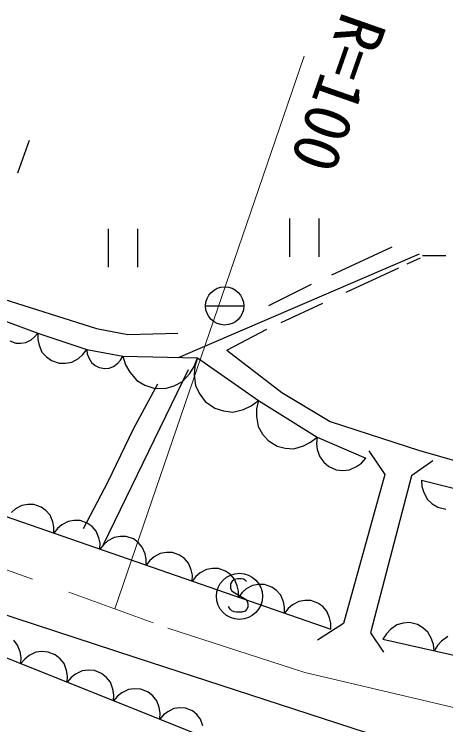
# Model space of a CAD drawing. Units: millimetres, scale not verified. Extents: x 40000 to 680000, y 20000 to 380000.
# Drawn here: x 477000 to 493828, y 294690 to 322428 of the extents above; entities that cross this region are included whole.
import ezdxf
from ezdxf.enums import TextEntityAlignment as Align

# ---------------------------------------------------------------- set-up
doc = ezdxf.new("R2010")
doc.units = ezdxf.units.MM
doc.header["$LTSCALE"] = 1000
doc.linetypes.add('CHAIN', pattern=[18.5, 12, -1.5, 3.5, -1.5])
for name, color, linetype, lineweight in [('M-BGD', 7, 'Continuous', 25), ('M-BMK', 2, 'CHAIN', 13), ('M-STR-HTXT', 7, 'Continuous', 13)]:
    doc.layers.add(name, color=color, linetype=linetype, lineweight=lineweight)
doc.styles.add('ＭＳ ゴシック', font='')
doc.styles.get('ＭＳ ゴシック').set_extended_font_data('MS Gothic')

# ---------------------------------------------------------------- blocks, each defined once
blk = doc.blocks.new('BUHIN1')
at = {"layer": 'M-BGD'}
blk.add_lwpolyline([(-46, 642), (-116, 665), (-190, 658), (-281, 627), (-402, 558), (-488, 472), (-541, 365), (-542, 250), (-495, 158), (-457, 101), (-381, 41), (-302, 29), (265, 27), (352, -16), (439, -96), (485, -194), (500, -284), (485, -386), (384, -490), (205, -593), (120, -626), (26, -633), (-70, -611), (-176, -552)], dxfattribs=at)
blk.add_circle((0, 0), 900, dxfattribs=at)

msp = doc.modelspace()

# ---------------------------------------------------------------- linework, layer by layer
at = {"layer": 'M-BGD'}
for p, q in [((477143, 316238), (477594, 317518)), ((487735, 314459), (487735, 312959)), ((488887, 312959), (488887, 314459)), ((480663, 314056), (480663, 312556)), ((481815, 312556), (481815, 314056)), ((489385, 312256), (491734, 313347)), ((483406, 309030), (492807, 313070)), ((492317, 312681), (492844, 312921)), ((493827, 313000), (492927, 313000)), ((489950, 311576), (491993, 312533)), ((486924, 311053), (488589, 311885)), ((476050, 311471), (480203, 310154)), ((474965, 311084), (477918, 309979)), ((484462, 311041), (485954, 311041)), ((487407, 310388), (489033, 311145)), ((480203, 310154), (481429, 309927)), ((485295, 309314), (486850, 310128)), ((477795, 309832), (477918, 309979)), ((477918, 309979), (477916, 309736)), ((477918, 309979), (479827, 309337)), ((481429, 309927), (483382, 309972)), ((476833, 309678), (477062, 309593)), ((477062, 309593), (477256, 309583)), ((477256, 309583), (477452, 309611)), ((477452, 309611), (477657, 309720)), ((477657, 309720), (477795, 309832)), ((477916, 309736), (477967, 309511)), ((477967, 309511), (478083, 309239)), ((479676, 309143), (479827, 309337)), ((479827, 309337), (479849, 309165)), ((479827, 309337), (481233, 309075)), ((485295, 309314), (487440, 307658)), ((478083, 309239), (478254, 309053)), ((478254, 309053), (478454, 308906)), ((479504, 308994), (479676, 309143)), ((479849, 309165), (479908, 309012)), ((479908, 309012), (480017, 308832)), ((481147, 308924), (481233, 309075)), ((481233, 309075), (481335, 308738)), ((481233, 309075), (484146, 309015)), ((484022, 308683), (484146, 309015)), ((484146, 309015), (484043, 308678)), ((484146, 309015), (486532, 307344)), ((478454, 308906), (478750, 308807)), ((478750, 308807), (478999, 308803)), ((478999, 308803), (479247, 308846)), ((479247, 308846), (479504, 308994)), ((480017, 308832), (480156, 308719)), ((480874, 308673), (481040, 308802)), ((481040, 308802), (481147, 308924)), ((481335, 308738), (481504, 308451)), ((480156, 308719), (480311, 308636)), ((480311, 308636), (480529, 308595)), ((480485, 301728), (483800, 308565)), ((480529, 308595), (480704, 308617)), ((480704, 308617), (480874, 308673)), ((481504, 308451), (481781, 308124)), ((483849, 308402), (484022, 308683)), ((484043, 308678), (484023, 308345)), ((483558, 308087), (483849, 308402)), ((484023, 308345), (484072, 307920)), ((481651, 306243), (482594, 308000)), ((481781, 308124), (482098, 307943)), ((482098, 307943), (482438, 307826)), ((482890, 307817), (483234, 307919)), ((483234, 307919), (483558, 308087)), ((484072, 307920), (484234, 307593)), ((482438, 307826), (482890, 307817)), ((487440, 307658), (489320, 306529)), ((484234, 307593), (484452, 307307)), ((486244, 307136), (486532, 307344)), ((486532, 307344), (486454, 307029)), ((486532, 307344), (488809, 305924)), ((484452, 307307), (484822, 307048)), ((485944, 307000), (486244, 307136)), ((484822, 307048), (485165, 306941)), ((485165, 306941), (485528, 306900)), ((485528, 306900), (485944, 307000)), ((486454, 307029), (486452, 306722)), ((486452, 306722), (486518, 306333)), ((489320, 306529), (492799, 305401)), ((480670, 304189), (481651, 306243)), ((486518, 306333), (486683, 306040)), ((486683, 306040), (486897, 305788)), ((486897, 305788), (487250, 305568)), ((488285, 305579), (488554, 305719)), ((488554, 305719), (488809, 305924)), ((488809, 305924), (488784, 305674)), ((488784, 305674), (488818, 305439)), ((488809, 305924), (490711, 305094)), ((487250, 305568), (487571, 305486)), ((487571, 305486), (487907, 305467)), ((487907, 305467), (488285, 305579)), ((488818, 305439), (488912, 305149)), ((492799, 305401), (496702, 304273)), ((488912, 305149), (489071, 304944)), ((490834, 305379), (491447, 304459)), ((489071, 304944), (489263, 304775)), ((490349, 304771), (490539, 304908)), ((490539, 304908), (490711, 305094)), ((493327, 304989), (492491, 304404)), ((471348, 304671), (489341, 298424)), ((489263, 304775), (489558, 304646)), ((489558, 304646), (489813, 304620)), ((489813, 304620), (490072, 304642)), ((490072, 304642), (490349, 304771)), ((491447, 304459), (489845, 298638)), ((492491, 304404), (490890, 298275)), ((479708, 302357), (480670, 304189)), ((492880, 304237), (492898, 303987)), ((492880, 304237), (498907, 302737)), ((492898, 303987), (492970, 303761)), ((492970, 303761), (493111, 303491)), ((493111, 303491), (493302, 303316)), ((477298, 303255), (477054, 303118)), ((477534, 303295), (477298, 303255)), ((477769, 303289), (477534, 303295)), ((478047, 303192), (477769, 303289)), ((478235, 303051), (478047, 303192)), ((493302, 303316), (493519, 303182)), ((493519, 303182), (493831, 303104)), ((477054, 303118), (476890, 302979)), ((478396, 302874), (478235, 303051)), ((478503, 302616), (478396, 302874)), ((479098, 302631), (478854, 302494)), ((479333, 302670), (479098, 302631)), ((479568, 302664), (479333, 302670)), ((479847, 302567), (479568, 302664)), ((478550, 302403), (478503, 302616)), ((478545, 302172), (478550, 302403)), ((478689, 302354), (478545, 302172)), ((478854, 302494), (478689, 302354)), ((480035, 302426), (479847, 302567)), ((480195, 302250), (480035, 302426)), ((480302, 301991), (480195, 302250)), ((480349, 301778), (480302, 301991)), ((480653, 301869), (480489, 301730)), ((480897, 302006), (480653, 301869)), ((481132, 302045), (480897, 302006)), ((481367, 302039), (481132, 302045)), ((481646, 301943), (481367, 302039)), ((481834, 301802), (481646, 301943)), ((481995, 301625), (481834, 301802)), ((468153, 301757), (477018, 298868)), ((480345, 301548), (480349, 301778)), ((480489, 301730), (480345, 301548)), ((482101, 301366), (481995, 301625)), ((482148, 301153), (482101, 301366)), ((482452, 301244), (482288, 301105)), ((482696, 301381), (482452, 301244)), ((482932, 301421), (482696, 301381)), ((483167, 301415), (482932, 301421)), ((483446, 301318), (483167, 301415)), ((483634, 301177), (483446, 301318)), ((482144, 300923), (482148, 301153)), ((482288, 301105), (482144, 300923)), ((483794, 301000), (483634, 301177)), ((483901, 300742), (483794, 301000)), ((468215, 300696), (482677, 294905)), ((483948, 300529), (483901, 300742)), ((484496, 300757), (484252, 300620)), ((484731, 300796), (484496, 300757)), ((484966, 300790), (484731, 300796)), ((485245, 300693), (484966, 300790)), ((485433, 300552), (485245, 300693)), ((483943, 300298), (483948, 300529)), ((484087, 300480), (483943, 300298)), ((484252, 300620), (484087, 300480)), ((485593, 300376), (485433, 300552)), ((485700, 300117), (485593, 300376)), ((486295, 300132), (486051, 299995)), ((486531, 300171), (486295, 300132)), ((486765, 300165), (486531, 300171)), ((487044, 300069), (486765, 300165)), ((485747, 299904), (485700, 300117)), ((485743, 299674), (485747, 299904)), ((485887, 299856), (485743, 299674)), ((486051, 299995), (485887, 299856)), ((487232, 299928), (487044, 300069)), ((487393, 299751), (487232, 299928)), ((487499, 299492), (487393, 299751)), ((487546, 299279), (487499, 299492)), ((487850, 299370), (487686, 299231)), ((488094, 299507), (487850, 299370)), ((488330, 299547), (488094, 299507)), ((488565, 299541), (488330, 299547)), ((488844, 299444), (488565, 299541)), ((489032, 299303), (488844, 299444)), ((489192, 299126), (489032, 299303)), ((487542, 299049), (487546, 299279)), ((487686, 299231), (487542, 299049)), ((489299, 298868), (489192, 299126)), ((477018, 298868), (481699, 297324)), ((489346, 298655), (489299, 298868)), ((489845, 298638), (488828, 297997)), ((489341, 298424), (489346, 298655)), ((491914, 298586), (491670, 298411)), ((492161, 298656), (491914, 298586)), ((492412, 298678), (492161, 298656)), ((492721, 298608), (492412, 298678)), ((492938, 298480), (492721, 298608)), ((493131, 298311), (492938, 298480)), ((490890, 298275), (491405, 297523)), ((491512, 298243), (491380, 298031)), ((491670, 298411), (491512, 298243)), ((493275, 298047), (493131, 298311)), ((477134, 297801), (476979, 297989)), ((491380, 298031), (499355, 296224)), ((493351, 297826), (493275, 298047)), ((493664, 297959), (493505, 297791)), ((493908, 298135), (493664, 297959)), ((477231, 297532), (477134, 297801)), ((493374, 297580), (493351, 297826)), ((493505, 297791), (493374, 297580)), ((477269, 297312), (477231, 297532)), ((477584, 297390), (477409, 297256)), ((477839, 297519), (477584, 297390)), ((478082, 297548), (477839, 297519)), ((478321, 297530), (478082, 297548)), ((478601, 297418), (478321, 297530)), ((478787, 297265), (478601, 297418)), ((477253, 297077), (477269, 297312)), ((477409, 297256), (477253, 297077)), ((478942, 297077), (478787, 297265)), ((479039, 296808), (478942, 297077)), ((481699, 297324), (493535, 293483)), ((479077, 296588), (479039, 296808)), ((479889, 296824), (479647, 296795)), ((480129, 296807), (479889, 296824)), ((480409, 296694), (480129, 296807)), ((479061, 296353), (479077, 296588)), ((479217, 296532), (479061, 296353)), ((479391, 296667), (479217, 296532)), ((479647, 296795), (479391, 296667)), ((480595, 296541), (480409, 296694)), ((480750, 296353), (480595, 296541)), ((480847, 296084), (480750, 296353)), ((480884, 295864), (480847, 296084)), ((481455, 296071), (481199, 295943)), ((481697, 296100), (481455, 296071)), ((481937, 296083), (481697, 296100)), ((482217, 295970), (481937, 296083)), ((482402, 295818), (482217, 295970)), ((480869, 295629), (480884, 295864)), ((481025, 295808), (480869, 295629)), ((481199, 295943), (481025, 295808)), ((482558, 295630), (482402, 295818)), ((482654, 295360), (482558, 295630)), ((482692, 295140), (482654, 295360)), ((482677, 294905), (482692, 295140)), ((482987, 295201), (482823, 295074)), ((483228, 295323), (482987, 295201)), ((483456, 295350), (483228, 295323)), ((483682, 295335), (483456, 295350)), ((483946, 295229), (483682, 295335)), ((484120, 295086), (483946, 295229)), ((482823, 295074), (482677, 294905)), ((482677, 294905), (491197, 291514)), ((484267, 294909), (484120, 295086)), ((484359, 294655), (484267, 294909))]:
    msp.add_line(p, q, dxfattribs=at)
msp.add_circle((485208, 311041), 746, dxfattribs=at)
at = {"layer": 'M-BMK'}
for p, q in [((466428, 304456), (482995, 298466)), ((482995, 298466), (488337, 296726)), ((488337, 296726), (495381, 295067))]:
    msp.add_line(p, q, dxfattribs=at)
at = {"layer": 'M-STR-HTXT'}
msp.add_line((480920, 299217), (488313, 320797), dxfattribs=at)

# ---------------------------------------------------------------- block references
at = {"rotation": 330.20707}
msp.add_blockref('BUHIN1', (485782, 299705), dxfattribs=at)

# ---------------------------------------------------------------- texts
at = {"layer": 'M-STR-HTXT', "style": 'ＭＳ ゴシック'}
msp.add_text('R=100', height=1833, rotation=250.7, dxfattribs=at).set_placement((489294, 322775), align=Align.BOTTOM_LEFT)

doc.saveas('drawing.dxf')
